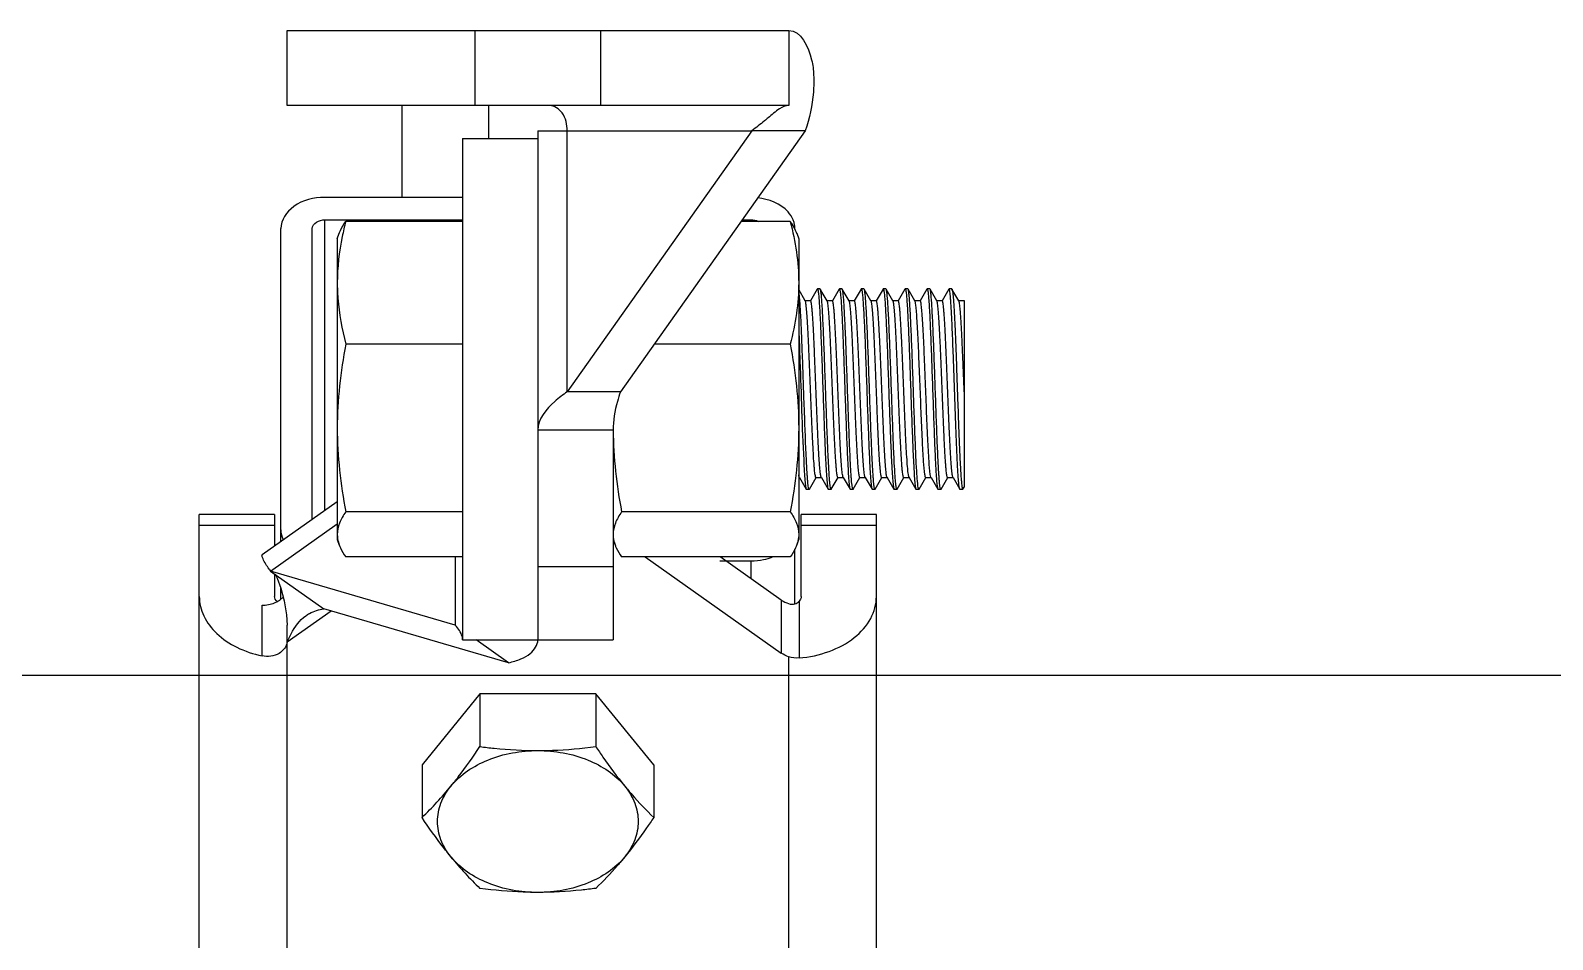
# Model space of a CAD drawing. Header units: inches. Extents: x -1293886 to -986005, y -15154 to 203628.
# Drawn here: x -1252076 to -1251488, y 87133 to 87484 of the extents above; entities that cross this region are included whole.
import ezdxf

# ---------------------------------------------------------------- set-up
doc = ezdxf.new("R2010")
doc.units = ezdxf.units.IN
doc.header["$LTSCALE"] = 100
doc.header["$MEASUREMENT"] = 0
doc.layers.add('W_DIM', color=4, linetype='Continuous')

# ---------------------------------------------------------------- blocks, each defined once
blk = doc.blocks.new('1111')
at = {"layer": 'W_DIM', "color": 7}
for p, q in [((-2291462.58, 1711955.56), (-2291462.58, 1711984.6)), ((-2291462.58, 1711984.6), (-2291268.94, 1711984.6)), ((-2291389.97, 1711955.56), (-2291389.97, 1711984.6)), ((-2291341.56, 1711984.6), (-2291341.56, 1711955.56)), ((-2291268.94, 1711984.6), (-2291268.94, 1711955.56)), ((-2291268.94, 1711955.56), (-2291462.58, 1711955.56)), ((-2291418.33, 1711955.56), (-2291418.33, 1711920.07)), ((-2291384.79, 1711955.56), (-2291384.79, 1711942.88)), ((-2291365.77, 1711945.88), (-2291365.77, 1711749.25)), ((-2291365.77, 1711945.88), (-2291283.12, 1711945.88)), ((-2291283.12, 1711945.88), (-2291354.43, 1711845.03)), ((-2291354.43, 1711845.03), (-2291354.43, 1711945.88)), ((-2291262.58, 1711945.88), (-2291333.89, 1711845.03)), ((-2291262.58, 1711945.88), (-2291283.12, 1711945.88)), ((-2291394.82, 1711942.88), (-2291394.82, 1711749.25)), ((-2291394.82, 1711942.88), (-2291365.77, 1711942.88)), ((-2291394.82, 1711920.07), (-2291448.07, 1711920.07)), ((-2291448.07, 1711799.27), (-2291448.07, 1711911.51)), ((-2291448.07, 1711911.51), (-2291394.82, 1711911.51)), ((-2291394.82, 1711910.86), (-2291439.95, 1711910.86)), ((-2291268.35, 1711910.86), (-2291287.34, 1711910.86)), ((-2291286.88, 1711911.51), (-2291283.48, 1711911.51)), ((-2291283.48, 1711910.86), (-2291283.48, 1711911.51)), ((-2291465.02, 1711787.29), (-2291465.02, 1711908.09)), ((-2291452.91, 1711795.85), (-2291452.91, 1711908.09)), ((-2291443.22, 1711904.16), (-2291442.45, 1711906.29)), ((-2291443.22, 1711904.16), (-2291443.22, 1711787.98)), ((-2291265.86, 1711906.29), (-2291265.08, 1711904.16)), ((-2291265.08, 1711904.16), (-2291265.08, 1711787.97)), ((-2291262.59, 1711880.19), (-2291265.08, 1711884.51)), ((-2291262.55, 1711880.11), (-2291262.59, 1711880.19)), ((-2291260.52, 1711880.19), (-2291262.59, 1711880.19)), ((-2291262.48, 1711879.96), (-2291262.55, 1711880.11)), ((-2291257.95, 1711884.72), (-2291260.55, 1711880.21)), ((-2291257.95, 1711884.72), (-2291257.87, 1711884.79)), ((-2291256.81, 1711884.79), (-2291257.87, 1711884.79)), ((-2291256.73, 1711884.72), (-2291256.81, 1711884.79)), ((-2291254.12, 1711880.19), (-2291256.73, 1711884.72)), ((-2291254.07, 1711880.11), (-2291254.12, 1711880.19)), ((-2291252.05, 1711880.19), (-2291254.12, 1711880.19)), ((-2291249.47, 1711884.72), (-2291252.08, 1711880.21)), ((-2291249.47, 1711884.72), (-2291249.39, 1711884.79)), ((-2291248.34, 1711884.79), (-2291249.39, 1711884.79)), ((-2291248.26, 1711884.72), (-2291248.34, 1711884.79)), ((-2291245.65, 1711880.19), (-2291248.26, 1711884.72)), ((-2291245.6, 1711880.11), (-2291245.65, 1711880.19)), ((-2291243.58, 1711880.19), (-2291245.65, 1711880.19)), ((-2291241, 1711884.72), (-2291243.61, 1711880.21)), ((-2291241, 1711884.72), (-2291240.92, 1711884.79)), ((-2291239.87, 1711884.79), (-2291240.92, 1711884.79)), ((-2291239.78, 1711884.72), (-2291239.87, 1711884.79)), ((-2291237.18, 1711880.19), (-2291239.78, 1711884.72)), ((-2291237.13, 1711880.11), (-2291237.18, 1711880.19)), ((-2291235.11, 1711880.19), (-2291237.18, 1711880.19)), ((-2291237.09, 1711880.04), (-2291237.13, 1711880.11)), ((-2291232.53, 1711884.72), (-2291235.14, 1711880.21)), ((-2291232.53, 1711884.72), (-2291232.45, 1711884.79)), ((-2291231.39, 1711884.79), (-2291232.45, 1711884.79)), ((-2291231.31, 1711884.72), (-2291231.39, 1711884.79)), ((-2291228.71, 1711880.19), (-2291231.31, 1711884.72)), ((-2291228.66, 1711880.11), (-2291228.71, 1711880.19)), ((-2291226.63, 1711880.19), (-2291228.71, 1711880.19)), ((-2291224.06, 1711884.72), (-2291226.67, 1711880.21)), ((-2291224.06, 1711884.72), (-2291223.98, 1711884.79)), ((-2291222.92, 1711884.79), (-2291223.98, 1711884.79)), ((-2291222.84, 1711884.72), (-2291222.92, 1711884.79)), ((-2291220.23, 1711880.19), (-2291222.84, 1711884.72)), ((-2291220.19, 1711880.11), (-2291220.23, 1711880.19)), ((-2291218.16, 1711880.19), (-2291220.23, 1711880.19)), ((-2291215.59, 1711884.72), (-2291218.2, 1711880.21)), ((-2291215.59, 1711884.72), (-2291215.51, 1711884.79)), ((-2291214.45, 1711884.79), (-2291215.51, 1711884.79)), ((-2291214.37, 1711884.72), (-2291214.45, 1711884.79)), ((-2291211.76, 1711880.19), (-2291214.37, 1711884.72)), ((-2291211.72, 1711880.11), (-2291211.76, 1711880.19)), ((-2291209.69, 1711880.19), (-2291211.76, 1711880.19)), ((-2291207.12, 1711884.72), (-2291209.73, 1711880.21)), ((-2291207.04, 1711884.79), (-2291207.12, 1711884.72)), ((-2291205.98, 1711884.79), (-2291207.04, 1711884.79)), ((-2291205.98, 1711884.79), (-2291205.9, 1711884.72)), ((-2291203.29, 1711880.19), (-2291205.9, 1711884.72)), ((-2291205.9, 1711884.72), (-2291205.87, 1711884.66)), ((-2291203.24, 1711880.11), (-2291203.29, 1711880.19)), ((-2291201.22, 1711880.19), (-2291203.29, 1711880.19)), ((-2291201.18, 1711880.34), (-2291201.25, 1711880.22)), ((-2291201.18, 1711880.18), (-2291201.22, 1711880.19)), ((-2291201.18, 1711880.34), (-2291201.18, 1711808.25)), ((-2291394.82, 1711863.43), (-2291439.95, 1711863.43)), ((-2291268.35, 1711863.43), (-2291320.88, 1711863.43)), ((-2291333.89, 1711845.03), (-2291354.43, 1711845.03)), ((-2291336.72, 1711830.17), (-2291365.77, 1711830.17)), ((-2291336.72, 1711830.17), (-2291336.72, 1711749.25)), ((-2291265.08, 1711811.94), (-2291264.8, 1711811.94)), ((-2291264.85, 1711812.02), (-2291264.8, 1711811.94)), ((-2291264.8, 1711811.94), (-2291262.18, 1711807.41)), ((-2291260.96, 1711807.41), (-2291258.37, 1711811.92)), ((-2291258.4, 1711811.94), (-2291256.33, 1711811.94)), ((-2291256.38, 1711812.02), (-2291256.42, 1711812.11)), ((-2291256.38, 1711812.02), (-2291256.33, 1711811.94)), ((-2291256.33, 1711811.94), (-2291253.71, 1711807.41)), ((-2291252.49, 1711807.41), (-2291249.9, 1711811.92)), ((-2291249.93, 1711811.94), (-2291247.86, 1711811.94)), ((-2291247.91, 1711812.02), (-2291247.86, 1711811.94)), ((-2291247.86, 1711811.94), (-2291245.24, 1711807.41)), ((-2291244.02, 1711807.41), (-2291241.42, 1711811.92)), ((-2291241.46, 1711811.94), (-2291239.39, 1711811.94)), ((-2291239.43, 1711812.02), (-2291239.39, 1711811.94)), ((-2291239.39, 1711811.94), (-2291236.77, 1711807.41)), ((-2291235.55, 1711807.41), (-2291232.95, 1711811.92)), ((-2291232.99, 1711811.94), (-2291230.92, 1711811.94)), ((-2291230.96, 1711812.02), (-2291230.92, 1711811.94)), ((-2291230.92, 1711811.94), (-2291228.3, 1711807.41)), ((-2291227.08, 1711807.41), (-2291224.48, 1711811.92)), ((-2291224.52, 1711811.94), (-2291222.44, 1711811.94)), ((-2291222.49, 1711812.02), (-2291222.44, 1711811.94)), ((-2291222.44, 1711811.94), (-2291219.82, 1711807.41)), ((-2291218.61, 1711807.41), (-2291216.01, 1711811.92)), ((-2291216.04, 1711811.94), (-2291213.97, 1711811.94)), ((-2291214.02, 1711812.02), (-2291214.27, 1711813.06)), ((-2291214.02, 1711812.02), (-2291213.97, 1711811.94)), ((-2291213.97, 1711811.94), (-2291211.35, 1711807.41)), ((-2291210.13, 1711807.41), (-2291207.54, 1711811.92)), ((-2291207.57, 1711811.94), (-2291205.5, 1711811.94)), ((-2291205.55, 1711812.02), (-2291205.5, 1711811.94)), ((-2291205.5, 1711811.94), (-2291202.88, 1711807.41)), ((-2291472.17, 1711782.24), (-2291443.22, 1711802.7)), ((-2291262.18, 1711807.41), (-2291262.1, 1711807.34)), ((-2291261.04, 1711807.34), (-2291262.1, 1711807.34)), ((-2291260.96, 1711807.41), (-2291261.04, 1711807.34)), ((-2291253.71, 1711807.41), (-2291253.63, 1711807.34)), ((-2291252.57, 1711807.34), (-2291253.63, 1711807.34)), ((-2291252.49, 1711807.41), (-2291252.57, 1711807.34)), ((-2291245.24, 1711807.41), (-2291245.16, 1711807.34)), ((-2291244.1, 1711807.34), (-2291245.16, 1711807.34)), ((-2291244.02, 1711807.41), (-2291244.1, 1711807.34)), ((-2291236.77, 1711807.41), (-2291236.69, 1711807.34)), ((-2291235.63, 1711807.34), (-2291236.69, 1711807.34)), ((-2291235.55, 1711807.41), (-2291235.63, 1711807.34)), ((-2291228.3, 1711807.41), (-2291228.21, 1711807.34)), ((-2291227.16, 1711807.34), (-2291228.21, 1711807.34)), ((-2291227.08, 1711807.41), (-2291227.16, 1711807.34)), ((-2291219.82, 1711807.41), (-2291219.74, 1711807.34)), ((-2291218.69, 1711807.34), (-2291219.74, 1711807.34)), ((-2291218.61, 1711807.41), (-2291218.69, 1711807.34)), ((-2291211.35, 1711807.41), (-2291211.27, 1711807.34)), ((-2291210.22, 1711807.34), (-2291211.27, 1711807.34)), ((-2291210.13, 1711807.41), (-2291210.22, 1711807.34)), ((-2291201.74, 1711807.34), (-2291202.8, 1711807.34)), ((-2291201.74, 1711807.34), (-2291201.66, 1711807.41)), ((-2291201.66, 1711807.41), (-2291201.18, 1711808.25)), ((-2291496.48, 1711560.65), (-2291496.48, 1711797.67)), ((-2291467.44, 1711797.67), (-2291496.48, 1711797.67)), ((-2291467.44, 1711797.67), (-2291467.44, 1711785.58)), ((-2291394.82, 1711798.63), (-2291439.95, 1711798.63)), ((-2291268.35, 1711798.63), (-2291333.45, 1711798.63)), ((-2291264.12, 1711766.03), (-2291264.12, 1711797.67)), ((-2291235.07, 1711797.67), (-2291264.12, 1711797.67)), ((-2291235.07, 1711560.65), (-2291235.07, 1711797.67)), ((-2291467.44, 1711793.42), (-2291496.48, 1711793.42)), ((-2291468.96, 1711775.8), (-2291443.22, 1711794)), ((-2291235.07, 1711793.42), (-2291264.12, 1711793.42)), ((-2291443.22, 1711787.97), (-2291442.45, 1711785.84)), ((-2291336.72, 1711787.97), (-2291335.95, 1711785.84)), ((-2291265.86, 1711785.84), (-2291265.08, 1711787.97)), ((-2291394.82, 1711781.27), (-2291439.95, 1711781.27)), ((-2291397.65, 1711781.27), (-2291397.65, 1711754.92)), ((-2291268.35, 1711781.27), (-2291333.45, 1711781.27)), ((-2291324.4, 1711781.27), (-2291271.8, 1711744.08)), ((-2291295.59, 1711779.73), (-2291283.48, 1711779.73)), ((-2291271.8, 1711764.62), (-2291295.35, 1711781.27)), ((-2291283.48, 1711772.88), (-2291283.48, 1711779.73)), ((-2291266.54, 1711763.23), (-2291266.54, 1711784.32)), ((-2291468.96, 1711775.8), (-2291448.42, 1711761.28)), ((-2291397.65, 1711754.92), (-2291468.96, 1711775.8)), ((-2291467.44, 1711774.73), (-2291467.44, 1711766.03)), ((-2291365.77, 1711777.61), (-2291336.72, 1711777.61)), ((-2291465.02, 1711764.97), (-2291465.02, 1711769.23)), ((-2291464.99, 1711769.17), (-2291463.67, 1711764.36)), ((-2291472.25, 1711743.07), (-2291472.25, 1711762.61)), ((-2291271.8, 1711764.62), (-2291271.8, 1711744.08)), ((-2291264.95, 1711764.12), (-2291264.95, 1711742.24)), ((-2291462.6, 1711748.42), (-2291445.58, 1711760.45)), ((-2291377.11, 1711740.4), (-2291448.42, 1711761.28)), ((-2291462.6, 1711536.69), (-2291462.6, 1711754.96)), ((-2291394.82, 1711749.25), (-2291336.72, 1711749.25)), ((-2291377.11, 1711740.4), (-2291389.63, 1711749.25)), ((-2291268.96, 1711742.69), (-2291268.96, 1711536.69)), ((-2292149.32, 1711735.61), (-2287396.4, 1711735.61)), ((-2291388.14, 1711728.38), (-2291410.5, 1711701)), ((-2291388.14, 1711728.38), (-2291388.14, 1711708.01)), ((-2291343.42, 1711728.38), (-2291388.14, 1711728.38)), ((-2291343.42, 1711728.38), (-2291343.42, 1711708.01)), ((-2291321.06, 1711701), (-2291343.42, 1711728.38)), ((-2291410.5, 1711701), (-2291410.5, 1711680.63)), ((-2291321.06, 1711701), (-2291321.06, 1711680.63))]:
    blk.add_line(p, q, dxfattribs=at)
for points in [[(-2291467.2, 1711774.56), (-2291466.46, 1711773.03), (-2291464.99, 1711769.17)], [(-2291463.67, 1711764.36), (-2291462.79, 1711758.91), (-2291462.6, 1711754.96)]]:
    blk.add_lwpolyline(points, dxfattribs=at)
for centre, radius, start, end in [((-2291275.77, 1711907.91), 9.25, 17.89465, 22.16911), ((-2291432.77, 1711802.84), 45.17, 215.5714, 216.76505), ((-2291471.43, 1711773.4), 10.66, 292.24401, 297.83291), ((-2291471.14, 1711772.83), 10.02, 297.87526, 299.77036), ((-2291507.43, 1711781.04), 139.57, 313.9914, 320.77347), ((-2291291.2, 1711753.66), 139.57, 219.22653, 226.0086)]:
    blk.add_arc(centre, radius, start, end, dxfattribs=at)
for points, knots in [([(-2291268.94, 1711984.6), (-2291264.15, 1711984.6), (-2291260.09, 1711975.71), (-2291259.18, 1711967.21), (-2291259.3, 1711957.81), (-2291260.93, 1711950.65), (-2291262.58, 1711945.88)], [0, 0, 0, 0, 0.34128, 0.481725, 0.640517, 1, 1, 1, 1]), ([(-2291354.43, 1711945.88), (-2291354.43, 1711948.25), (-2291355.33, 1711952.67), (-2291359.4, 1711955.56), (-2291361.27, 1711955.56)], [0, 0, 0, 0, 0.55976, 1, 1, 1, 1]), ([(-2291268.94, 1711955.56), (-2291270.2, 1711955.56), (-2291273.19, 1711954.1), (-2291275.47, 1711952.03), (-2291276.9, 1711950.83)], [0, 0, 0, 0, 0.400704, 1, 1, 1, 1]), ([(-2291276.9, 1711950.83), (-2291277.36, 1711950.44), (-2291279.39, 1711948.73), (-2291281.46, 1711947.08), (-2291283.12, 1711945.88)], [0, 0, 0, 0, 0.226541, 1, 1, 1, 1]), ([(-2291448.07, 1711920.07), (-2291452.24, 1711920.07), (-2291459.97, 1711918.49), (-2291465.02, 1711911.36), (-2291465.02, 1711908.09)], [0, 0, 0, 0, 0.559767, 1, 1, 1, 1]), ([(-2291267.2, 1711911.4), (-2291267.66, 1711912.54), (-2291270.78, 1711917.27), (-2291276.66, 1711919.48), (-2291280.96, 1711919.94)], [0, 0, 0, 0, 0.221061, 1, 1, 1, 1]), ([(-2291439.95, 1711910.86), (-2291440.46, 1711908.91), (-2291442.28, 1711901.13), (-2291443.22, 1711893.12), (-2291443.22, 1711887.14)], [0, 0, 0, 0, 0.252048, 1, 1, 1, 1]), ([(-2291442.48, 1711906.22), (-2291442.33, 1711906.61), (-2291441.65, 1711908.24), (-2291440.73, 1711909.76), (-2291439.95, 1711910.86)], [0, 0, 0, 0, 0.238306, 1, 1, 1, 1]), ([(-2291265.83, 1711906.22), (-2291265.97, 1711906.61), (-2291266.65, 1711908.24), (-2291267.58, 1711909.76), (-2291268.35, 1711910.86)], [0, 0, 0, 0, 0.238306, 1, 1, 1, 1]), ([(-2291268.35, 1711910.86), (-2291267.35, 1711906.97), (-2291265.7, 1711899.13), (-2291265.08, 1711891.12), (-2291265.08, 1711887.14)], [0, 0, 0, 0, 0.502209, 1, 1, 1, 1]), ([(-2291266.54, 1711908.09), (-2291266.54, 1711908.54), (-2291266.61, 1711909.44), (-2291266.83, 1711910.32), (-2291266.96, 1711910.76)], [0, 0, 0, 0, 0.496614, 1, 1, 1, 1]), ([(-2291443.22, 1711887.14), (-2291443.22, 1711885.15), (-2291442.93, 1711877.16), (-2291441.45, 1711869.24), (-2291439.95, 1711863.43)], [0, 0, 0, 0, 0.248826, 1, 1, 1, 1]), ([(-2291265.08, 1711887.14), (-2291265.08, 1711883.16), (-2291265.7, 1711875.16), (-2291267.35, 1711867.32), (-2291268.35, 1711863.43)], [0, 0, 0, 0, 0.497791, 1, 1, 1, 1]), ([(-2291262.1, 1711818.68), (-2291262.41, 1711824.82), (-2291262.76, 1711834.49), (-2291263.22, 1711847.66), (-2291263.58, 1711857.88), (-2291263.93, 1711867.2), (-2291264.28, 1711874.92), (-2291264.58, 1711880.08), (-2291264.86, 1711882.98), (-2291264.99, 1711883.98), (-2291265.08, 1711884.36)], [0, 0, 0, 0, 0.280313, 0.441626, 0.601058, 0.746568, 0.867171, 0.953784, 0.982215, 1, 1, 1, 1]), ([(-2291258.4, 1711811.94), (-2291258.47, 1711811.94), (-2291258.58, 1711812.21), (-2291258.68, 1711812.62), (-2291258.81, 1711813.4), (-2291258.93, 1711814.44), (-2291259.05, 1711815.77), (-2291259.23, 1711818.07), (-2291259.45, 1711821.54), (-2291259.69, 1711826.32), (-2291259.94, 1711831.82), (-2291260.19, 1711837.82), (-2291260.44, 1711844.11), (-2291260.69, 1711850.47), (-2291260.94, 1711856.68), (-2291261.19, 1711862.51), (-2291261.44, 1711867.75), (-2291261.69, 1711872.22), (-2291261.92, 1711875.76), (-2291262.18, 1711878.23), (-2291262.33, 1711879.53), (-2291262.48, 1711879.96)], [0, 0, 0, 0, 0.002911, 0.009851, 0.021077, 0.036552, 0.056152, 0.079719, 0.137881, 0.208992, 0.29053, 0.379595, 0.473019, 0.567477, 0.659607, 0.74613, 0.82397, 0.89036, 0.94295, 0.979899, 1, 1, 1, 1]), ([(-2291256.42, 1711812.11), (-2291256.58, 1711812.51), (-2291256.72, 1711813.76), (-2291256.99, 1711816.16), (-2291257.21, 1711819.65), (-2291257.47, 1711824.09), (-2291257.71, 1711829.31), (-2291257.97, 1711835.14), (-2291258.22, 1711841.37), (-2291258.47, 1711847.76), (-2291258.72, 1711854.09), (-2291258.97, 1711860.14), (-2291259.22, 1711865.67), (-2291259.47, 1711870.5), (-2291259.69, 1711874), (-2291259.87, 1711876.32), (-2291259.99, 1711877.67), (-2291260.11, 1711878.71), (-2291260.24, 1711879.5), (-2291260.34, 1711879.92), (-2291260.45, 1711880.19), (-2291260.52, 1711880.19)], [0, 0, 0, 0, 0.018814, 0.054691, 0.106467, 0.172314, 0.249877, 0.336373, 0.428694, 0.52352, 0.617441, 0.707082, 0.789219, 0.860904, 0.919566, 0.943342, 0.96312, 0.978736, 0.990065, 0.997067, 1, 1, 1, 1]), ([(-2291257.87, 1711884.79), (-2291257.82, 1711884.79), (-2291257.72, 1711884.61), (-2291257.65, 1711884.32), (-2291257.55, 1711883.78), (-2291257.41, 1711882.69), (-2291257.24, 1711880.82), (-2291257.05, 1711878.04), (-2291256.86, 1711874.55), (-2291256.66, 1711870.46), (-2291256.47, 1711865.83), (-2291256.2, 1711858.91), (-2291255.87, 1711849.75), (-2291255.49, 1711838.73), (-2291255.12, 1711828.33), (-2291254.84, 1711821.72), (-2291254.69, 1711818.68)], [0, 0, 0, 0, 0.00218, 0.007156, 0.015174, 0.026244, 0.057342, 0.099842, 0.152844, 0.215209, 0.285592, 0.362474, 0.528996, 0.700446, 0.862075, 1, 1, 1, 1]), ([(-2291253.63, 1711818.68), (-2291253.78, 1711821.64), (-2291254.05, 1711828.06), (-2291254.42, 1711838.16), (-2291254.79, 1711848.91), (-2291255.16, 1711859.42), (-2291255.48, 1711867.65), (-2291255.75, 1711873.47), (-2291255.93, 1711877.05), (-2291256.13, 1711879.98), (-2291256.29, 1711882.24), (-2291256.5, 1711883.72), (-2291256.6, 1711884.5), (-2291256.73, 1711884.72)], [0, 0, 0, 0, 0.134252, 0.291372, 0.458537, 0.622096, 0.768683, 0.831794, 0.886343, 0.931217, 0.965509, 0.98855, 1, 1, 1, 1]), ([(-2291249.93, 1711811.94), (-2291250, 1711811.94), (-2291250.11, 1711812.22), (-2291250.21, 1711812.64), (-2291250.34, 1711813.45), (-2291250.46, 1711814.52), (-2291250.59, 1711815.89), (-2291250.77, 1711818.25), (-2291250.99, 1711821.82), (-2291251.24, 1711826.74), (-2291251.5, 1711832.37), (-2291251.75, 1711838.5), (-2291252, 1711844.91), (-2291252.26, 1711851.36), (-2291252.51, 1711857.62), (-2291252.76, 1711863.45), (-2291253.02, 1711868.64), (-2291253.26, 1711873.01), (-2291253.51, 1711876.38), (-2291253.72, 1711878.52), (-2291253.92, 1711879.63), (-2291254.01, 1711880), (-2291254.07, 1711880.11)], [0, 0, 0, 0, 0.002979, 0.01011, 0.021658, 0.037569, 0.057721, 0.081935, 0.141647, 0.214533, 0.297928, 0.388772, 0.483731, 0.57932, 0.672029, 0.758454, 0.835426, 0.900125, 0.95019, 0.983823, 0.99411, 1, 1, 1, 1]), ([(-2291247.91, 1711812.02), (-2291247.97, 1711812.13), (-2291248.06, 1711812.5), (-2291248.26, 1711813.61), (-2291248.46, 1711815.75), (-2291248.72, 1711819.12), (-2291248.96, 1711823.48), (-2291249.21, 1711828.67), (-2291249.47, 1711834.51), (-2291249.72, 1711840.76), (-2291249.98, 1711847.22), (-2291250.23, 1711853.63), (-2291250.48, 1711859.76), (-2291250.74, 1711865.39), (-2291250.99, 1711870.31), (-2291251.21, 1711873.88), (-2291251.39, 1711876.24), (-2291251.52, 1711877.61), (-2291251.64, 1711878.68), (-2291251.77, 1711879.49), (-2291251.87, 1711879.92), (-2291251.98, 1711880.19), (-2291252.05, 1711880.19)], [0, 0, 0, 0, 0.005873, 0.016149, 0.049758, 0.099805, 0.164491, 0.241456, 0.327881, 0.420594, 0.516191, 0.611162, 0.702019, 0.785427, 0.858327, 0.918049, 0.942268, 0.962424, 0.978339, 0.989888, 0.997021, 1, 1, 1, 1]), ([(-2291249.39, 1711884.79), (-2291249.35, 1711884.79), (-2291249.25, 1711884.62), (-2291249.18, 1711884.32), (-2291249.08, 1711883.78), (-2291248.94, 1711882.69), (-2291248.77, 1711880.82), (-2291248.58, 1711878.04), (-2291248.39, 1711874.56), (-2291248.19, 1711870.46), (-2291248, 1711865.84), (-2291247.73, 1711858.91), (-2291247.4, 1711849.76), (-2291247.02, 1711838.73), (-2291246.64, 1711828.33), (-2291246.37, 1711821.72), (-2291246.22, 1711818.68)], [0, 0, 0, 0, 0.002174, 0.007143, 0.015154, 0.026218, 0.057307, 0.099799, 0.152794, 0.215155, 0.285537, 0.362422, 0.52895, 0.70041, 0.86206, 1, 1, 1, 1]), ([(-2291245.16, 1711818.68), (-2291245.31, 1711821.64), (-2291245.58, 1711828.06), (-2291245.95, 1711838.16), (-2291246.32, 1711848.91), (-2291246.69, 1711859.42), (-2291247.01, 1711867.65), (-2291247.28, 1711873.47), (-2291247.46, 1711877.05), (-2291247.66, 1711879.98), (-2291247.82, 1711882.24), (-2291248.03, 1711883.72), (-2291248.13, 1711884.5), (-2291248.26, 1711884.72)], [0, 0, 0, 0, 0.134248, 0.291362, 0.458527, 0.622086, 0.768676, 0.831791, 0.886342, 0.931217, 0.965509, 0.988549, 1, 1, 1, 1]), ([(-2291241.46, 1711811.94), (-2291241.53, 1711811.94), (-2291241.64, 1711812.22), (-2291241.74, 1711812.64), (-2291241.87, 1711813.45), (-2291241.99, 1711814.52), (-2291242.12, 1711815.89), (-2291242.3, 1711818.25), (-2291242.52, 1711821.82), (-2291242.77, 1711826.74), (-2291243.02, 1711832.37), (-2291243.28, 1711838.5), (-2291243.53, 1711844.91), (-2291243.79, 1711851.36), (-2291244.04, 1711857.62), (-2291244.29, 1711863.45), (-2291244.55, 1711868.64), (-2291244.79, 1711873.01), (-2291245.04, 1711876.38), (-2291245.25, 1711878.52), (-2291245.44, 1711879.63), (-2291245.54, 1711880), (-2291245.6, 1711880.11)], [0, 0, 0, 0, 0.002978, 0.01011, 0.021657, 0.037569, 0.057721, 0.081935, 0.141646, 0.214533, 0.297927, 0.388772, 0.483732, 0.579321, 0.67203, 0.758455, 0.835427, 0.900125, 0.95019, 0.983823, 0.994113, 1, 1, 1, 1]), ([(-2291239.43, 1711812.02), (-2291239.5, 1711812.13), (-2291239.59, 1711812.5), (-2291239.79, 1711813.61), (-2291239.99, 1711815.75), (-2291240.24, 1711819.12), (-2291240.49, 1711823.48), (-2291240.74, 1711828.67), (-2291241, 1711834.51), (-2291241.25, 1711840.76), (-2291241.5, 1711847.22), (-2291241.76, 1711853.63), (-2291242.01, 1711859.76), (-2291242.27, 1711865.39), (-2291242.52, 1711870.31), (-2291242.74, 1711873.88), (-2291242.92, 1711876.24), (-2291243.05, 1711877.61), (-2291243.17, 1711878.68), (-2291243.3, 1711879.49), (-2291243.39, 1711879.92), (-2291243.51, 1711880.19), (-2291243.58, 1711880.19)], [0, 0, 0, 0, 0.005876, 0.016149, 0.049759, 0.099805, 0.164492, 0.241457, 0.327882, 0.420595, 0.516191, 0.611162, 0.702019, 0.785427, 0.858326, 0.918049, 0.942268, 0.962424, 0.978338, 0.989888, 0.99702, 1, 1, 1, 1]), ([(-2291240.92, 1711884.79), (-2291240.87, 1711884.79), (-2291240.78, 1711884.62), (-2291240.71, 1711884.32), (-2291240.61, 1711883.78), (-2291240.47, 1711882.69), (-2291240.3, 1711880.82), (-2291240.11, 1711878.04), (-2291239.91, 1711874.56), (-2291239.72, 1711870.46), (-2291239.52, 1711865.83), (-2291239.26, 1711858.91), (-2291238.93, 1711849.75), (-2291238.55, 1711838.73), (-2291238.17, 1711828.33), (-2291237.89, 1711821.72), (-2291237.75, 1711818.68)], [0, 0, 0, 0, 0.002175, 0.007145, 0.015158, 0.026223, 0.057313, 0.099807, 0.152805, 0.215171, 0.285555, 0.36244, 0.528965, 0.700426, 0.862068, 1, 1, 1, 1]), ([(-2291236.69, 1711818.68), (-2291236.83, 1711821.64), (-2291237.1, 1711828.06), (-2291237.47, 1711838.16), (-2291237.85, 1711848.91), (-2291238.22, 1711859.42), (-2291238.54, 1711867.65), (-2291238.8, 1711873.47), (-2291238.99, 1711877.05), (-2291239.18, 1711879.98), (-2291239.35, 1711882.24), (-2291239.56, 1711883.72), (-2291239.66, 1711884.5), (-2291239.78, 1711884.72)], [0, 0, 0, 0, 0.134249, 0.291369, 0.458531, 0.622086, 0.768675, 0.831789, 0.886339, 0.931214, 0.965507, 0.988549, 1, 1, 1, 1]), ([(-2291232.99, 1711811.94), (-2291233.05, 1711811.94), (-2291233.17, 1711812.21), (-2291233.27, 1711812.63), (-2291233.39, 1711813.42), (-2291233.51, 1711814.47), (-2291233.64, 1711815.82), (-2291233.82, 1711818.15), (-2291234.04, 1711821.66), (-2291234.29, 1711826.5), (-2291234.54, 1711832.06), (-2291234.79, 1711838.11), (-2291235.04, 1711844.46), (-2291235.29, 1711850.86), (-2291235.55, 1711857.09), (-2291235.8, 1711862.92), (-2291236.05, 1711868.14), (-2291236.3, 1711872.56), (-2291236.53, 1711876.04), (-2291236.79, 1711878.41), (-2291236.93, 1711879.65), (-2291237.09, 1711880.04)], [0, 0, 0, 0, 0.00294, 0.009963, 0.021326, 0.036989, 0.056826, 0.080671, 0.139499, 0.211374, 0.29371, 0.383542, 0.477628, 0.572576, 0.664959, 0.751445, 0.828916, 0.894583, 0.946089, 0.981611, 1, 1, 1, 1]), ([(-2291231.03, 1711812.19), (-2291231.18, 1711812.63), (-2291231.34, 1711813.95), (-2291231.59, 1711816.44), (-2291231.82, 1711820), (-2291232.07, 1711824.48), (-2291232.32, 1711829.73), (-2291232.57, 1711835.56), (-2291232.82, 1711841.76), (-2291233.07, 1711848.11), (-2291233.32, 1711854.39), (-2291233.57, 1711860.37), (-2291233.82, 1711865.85), (-2291234.06, 1711870.63), (-2291234.28, 1711874.09), (-2291234.46, 1711876.37), (-2291234.58, 1711877.7), (-2291234.7, 1711878.73), (-2291234.83, 1711879.51), (-2291234.93, 1711879.93), (-2291235.04, 1711880.19), (-2291235.11, 1711880.19)], [0, 0, 0, 0, 0.020522, 0.05782, 0.110674, 0.177241, 0.25517, 0.341702, 0.433769, 0.528107, 0.621369, 0.710247, 0.791589, 0.862513, 0.920514, 0.944012, 0.963555, 0.978984, 0.990176, 0.997096, 1, 1, 1, 1]), ([(-2291232.45, 1711884.79), (-2291232.4, 1711884.79), (-2291232.31, 1711884.61), (-2291232.24, 1711884.32), (-2291232.14, 1711883.78), (-2291232, 1711882.69), (-2291231.83, 1711880.82), (-2291231.64, 1711878.04), (-2291231.44, 1711874.55), (-2291231.25, 1711870.46), (-2291231.05, 1711865.83), (-2291230.78, 1711858.91), (-2291230.46, 1711849.75), (-2291230.08, 1711838.73), (-2291229.7, 1711828.33), (-2291229.42, 1711821.72), (-2291229.27, 1711818.68)], [0, 0, 0, 0, 0.002179, 0.007154, 0.015171, 0.02624, 0.057337, 0.099835, 0.152836, 0.215199, 0.285581, 0.362463, 0.528986, 0.700438, 0.862072, 1, 1, 1, 1]), ([(-2291228.22, 1711818.68), (-2291228.36, 1711821.64), (-2291228.63, 1711828.06), (-2291229, 1711838.16), (-2291229.37, 1711848.91), (-2291229.75, 1711859.42), (-2291230.06, 1711867.65), (-2291230.33, 1711873.47), (-2291230.52, 1711877.05), (-2291230.71, 1711879.98), (-2291230.88, 1711882.24), (-2291231.09, 1711883.72), (-2291231.19, 1711884.5), (-2291231.31, 1711884.72)], [0, 0, 0, 0, 0.134251, 0.29137, 0.458536, 0.622096, 0.768683, 0.831794, 0.886344, 0.931218, 0.96551, 0.98855, 1, 1, 1, 1]), ([(-2291224.52, 1711811.94), (-2291224.58, 1711811.94), (-2291224.7, 1711812.22), (-2291224.8, 1711812.64), (-2291224.93, 1711813.45), (-2291225.05, 1711814.52), (-2291225.18, 1711815.89), (-2291225.36, 1711818.25), (-2291225.58, 1711821.82), (-2291225.83, 1711826.74), (-2291226.08, 1711832.37), (-2291226.33, 1711838.5), (-2291226.59, 1711844.91), (-2291226.84, 1711851.36), (-2291227.1, 1711857.62), (-2291227.35, 1711863.45), (-2291227.6, 1711868.64), (-2291227.85, 1711873.01), (-2291228.1, 1711876.38), (-2291228.3, 1711878.52), (-2291228.5, 1711879.63), (-2291228.59, 1711880), (-2291228.66, 1711880.11)], [0, 0, 0, 0, 0.002979, 0.01011, 0.021658, 0.037569, 0.057721, 0.081935, 0.141647, 0.214533, 0.297928, 0.388772, 0.483732, 0.57932, 0.672029, 0.758455, 0.835426, 0.900125, 0.95019, 0.983823, 0.994111, 1, 1, 1, 1]), ([(-2291222.49, 1711812.02), (-2291222.56, 1711812.13), (-2291222.65, 1711812.5), (-2291222.85, 1711813.61), (-2291223.05, 1711815.75), (-2291223.3, 1711819.12), (-2291223.55, 1711823.48), (-2291223.8, 1711828.67), (-2291224.05, 1711834.51), (-2291224.31, 1711840.76), (-2291224.56, 1711847.22), (-2291224.82, 1711853.63), (-2291225.07, 1711859.76), (-2291225.32, 1711865.39), (-2291225.57, 1711870.31), (-2291225.79, 1711873.88), (-2291225.97, 1711876.24), (-2291226.1, 1711877.61), (-2291226.22, 1711878.68), (-2291226.35, 1711879.49), (-2291226.45, 1711879.92), (-2291226.57, 1711880.19), (-2291226.63, 1711880.19)], [0, 0, 0, 0, 0.005874, 0.016149, 0.049759, 0.099805, 0.164491, 0.241457, 0.327881, 0.420594, 0.516191, 0.611162, 0.702019, 0.785427, 0.858327, 0.918049, 0.942268, 0.962424, 0.978338, 0.989888, 0.997021, 1, 1, 1, 1]), ([(-2291223.98, 1711884.79), (-2291223.93, 1711884.79), (-2291223.84, 1711884.62), (-2291223.76, 1711884.32), (-2291223.66, 1711883.78), (-2291223.52, 1711882.69), (-2291223.35, 1711880.83), (-2291223.16, 1711878.04), (-2291222.97, 1711874.56), (-2291222.78, 1711870.46), (-2291222.58, 1711865.84), (-2291222.31, 1711858.91), (-2291221.99, 1711849.76), (-2291221.61, 1711838.73), (-2291221.23, 1711828.33), (-2291220.95, 1711821.72), (-2291220.8, 1711818.68)], [0, 0, 0, 0, 0.002173, 0.00714, 0.01515, 0.026213, 0.0573, 0.09979, 0.152784, 0.215145, 0.285528, 0.362414, 0.528942, 0.700406, 0.862059, 1, 1, 1, 1]), ([(-2291219.75, 1711818.68), (-2291219.89, 1711821.64), (-2291220.16, 1711828.06), (-2291220.53, 1711838.16), (-2291220.9, 1711848.91), (-2291221.27, 1711859.42), (-2291221.59, 1711867.65), (-2291221.86, 1711873.47), (-2291222.05, 1711877.05), (-2291222.24, 1711879.98), (-2291222.41, 1711882.24), (-2291222.61, 1711883.72), (-2291222.71, 1711884.5), (-2291222.84, 1711884.72)], [0, 0, 0, 0, 0.134247, 0.291362, 0.458526, 0.622082, 0.768672, 0.831787, 0.88634, 0.931215, 0.965508, 0.988549, 1, 1, 1, 1]), ([(-2291216.39, 1711813.06), (-2291216.65, 1711814.72), (-2291216.95, 1711819.21), (-2291217.4, 1711827.31), (-2291217.83, 1711837.72), (-2291218.28, 1711849.14), (-2291218.66, 1711858.67), (-2291218.99, 1711865.75), (-2291219.22, 1711870.25), (-2291219.44, 1711874.01), (-2291219.67, 1711876.9), (-2291219.86, 1711878.73), (-2291220.04, 1711879.69), (-2291220.13, 1711880.01), (-2291220.19, 1711880.11)], [0, 0, 0, 0, 0.074943, 0.200842, 0.362373, 0.539776, 0.711331, 0.788253, 0.85604, 0.912609, 0.95623, 0.985597, 0.994677, 1, 1, 1, 1]), ([(-2291214.27, 1711813.06), (-2291214.54, 1711814.77), (-2291214.84, 1711819.43), (-2291215.31, 1711827.81), (-2291215.75, 1711838.55), (-2291216.13, 1711848.36), (-2291216.45, 1711856.32), (-2291216.69, 1711861.93), (-2291216.93, 1711867.01), (-2291217.17, 1711871.42), (-2291217.4, 1711875.01), (-2291217.61, 1711877.44), (-2291217.78, 1711878.86), (-2291217.9, 1711879.57), (-2291217.99, 1711879.95), (-2291218.1, 1711880.19), (-2291218.16, 1711880.19)], [0, 0, 0, 0, 0.077318, 0.207666, 0.3744, 0.556123, 0.645307, 0.729501, 0.805982, 0.872279, 0.926255, 0.966184, 0.980475, 0.990844, 0.997262, 1, 1, 1, 1]), ([(-2291215.51, 1711884.79), (-2291215.46, 1711884.79), (-2291215.37, 1711884.62), (-2291215.29, 1711884.32), (-2291215.19, 1711883.78), (-2291215.05, 1711882.69), (-2291214.88, 1711880.82), (-2291214.69, 1711878.04), (-2291214.5, 1711874.56), (-2291214.3, 1711870.46), (-2291214.11, 1711865.83), (-2291213.84, 1711858.91), (-2291213.52, 1711849.75), (-2291213.14, 1711838.73), (-2291212.76, 1711828.33), (-2291212.48, 1711821.72), (-2291212.33, 1711818.68)], [0, 0, 0, 0, 0.002177, 0.007149, 0.015163, 0.02623, 0.057323, 0.099818, 0.152818, 0.215183, 0.285568, 0.362452, 0.528976, 0.700434, 0.862071, 1, 1, 1, 1]), ([(-2291211.27, 1711818.68), (-2291211.42, 1711821.64), (-2291211.69, 1711828.06), (-2291212.06, 1711838.16), (-2291212.43, 1711848.91), (-2291212.8, 1711859.42), (-2291213.12, 1711867.65), (-2291213.39, 1711873.47), (-2291213.58, 1711877.05), (-2291213.77, 1711879.98), (-2291213.94, 1711882.24), (-2291214.14, 1711883.72), (-2291214.24, 1711884.5), (-2291214.37, 1711884.72)], [0, 0, 0, 0, 0.134252, 0.291372, 0.458534, 0.62209, 0.768678, 0.831791, 0.88634, 0.931215, 0.965508, 0.988549, 1, 1, 1, 1]), ([(-2291207.57, 1711811.94), (-2291207.64, 1711811.94), (-2291207.76, 1711812.22), (-2291207.85, 1711812.64), (-2291207.98, 1711813.45), (-2291208.1, 1711814.52), (-2291208.23, 1711815.89), (-2291208.41, 1711818.25), (-2291208.63, 1711821.82), (-2291208.88, 1711826.74), (-2291209.14, 1711832.37), (-2291209.39, 1711838.5), (-2291209.65, 1711844.91), (-2291209.9, 1711851.36), (-2291210.15, 1711857.62), (-2291210.41, 1711863.45), (-2291210.66, 1711868.64), (-2291210.91, 1711873.01), (-2291211.16, 1711876.38), (-2291211.36, 1711878.52), (-2291211.56, 1711879.63), (-2291211.65, 1711880), (-2291211.72, 1711880.11)], [0, 0, 0, 0, 0.002979, 0.01011, 0.021658, 0.037569, 0.057721, 0.081935, 0.141647, 0.214533, 0.297928, 0.388772, 0.483731, 0.57932, 0.672029, 0.758454, 0.835426, 0.900125, 0.95019, 0.983823, 0.99411, 1, 1, 1, 1]), ([(-2291205.55, 1711812.02), (-2291205.61, 1711812.13), (-2291205.7, 1711812.5), (-2291205.9, 1711813.61), (-2291206.11, 1711815.75), (-2291206.36, 1711819.12), (-2291206.6, 1711823.48), (-2291206.86, 1711828.67), (-2291207.11, 1711834.51), (-2291207.36, 1711840.76), (-2291207.62, 1711847.22), (-2291207.87, 1711853.63), (-2291208.13, 1711859.76), (-2291208.38, 1711865.39), (-2291208.63, 1711870.31), (-2291208.85, 1711873.88), (-2291209.03, 1711876.24), (-2291209.16, 1711877.61), (-2291209.28, 1711878.68), (-2291209.41, 1711879.49), (-2291209.51, 1711879.92), (-2291209.62, 1711880.19), (-2291209.69, 1711880.19)], [0, 0, 0, 0, 0.005876, 0.016149, 0.049759, 0.099805, 0.164492, 0.241457, 0.327882, 0.420595, 0.516192, 0.611162, 0.702019, 0.785427, 0.858326, 0.918049, 0.942268, 0.962424, 0.978338, 0.989888, 0.99702, 1, 1, 1, 1]), ([(-2291202.88, 1711807.41), (-2291202.95, 1711807.53), (-2291203.04, 1711807.93), (-2291203.17, 1711808.68), (-2291203.29, 1711809.79), (-2291203.47, 1711811.91), (-2291203.69, 1711815.34), (-2291203.94, 1711820.27), (-2291204.19, 1711826.15), (-2291204.45, 1711832.77), (-2291204.7, 1711839.88), (-2291204.96, 1711847.22), (-2291205.21, 1711854.51), (-2291205.47, 1711861.5), (-2291205.72, 1711867.91), (-2291205.97, 1711873.52), (-2291206.19, 1711877.59), (-2291206.37, 1711880.28), (-2291206.5, 1711881.85), (-2291206.63, 1711883.06), (-2291206.75, 1711883.99), (-2291206.86, 1711884.46), (-2291206.96, 1711884.79), (-2291207.04, 1711884.79)], [0, 0, 0, 0, 0.005461, 0.015369, 0.029712, 0.048378, 0.097984, 0.162392, 0.239234, 0.32568, 0.418537, 0.514379, 0.609666, 0.700878, 0.784648, 0.857887, 0.917894, 0.942228, 0.962473, 0.978452, 0.990029, 0.997146, 1, 1, 1, 1]), ([(-2291205.87, 1711884.66), (-2291205.8, 1711884.5), (-2291205.71, 1711884.06), (-2291205.51, 1711882.73), (-2291205.31, 1711880.25), (-2291205.06, 1711876.36), (-2291204.82, 1711871.37), (-2291204.56, 1711865.46), (-2291204.31, 1711858.84), (-2291204.06, 1711851.76), (-2291203.81, 1711844.47), (-2291203.55, 1711837.23), (-2291203.3, 1711830.32), (-2291203.05, 1711823.99), (-2291202.8, 1711818.45), (-2291202.58, 1711814.44), (-2291202.4, 1711811.78), (-2291202.27, 1711810.24), (-2291202.15, 1711809.04), (-2291202.03, 1711808.13), (-2291201.92, 1711807.66), (-2291201.82, 1711807.34), (-2291201.74, 1711807.34)], [0, 0, 0, 0, 0.006475, 0.017345, 0.052019, 0.102898, 0.168161, 0.245445, 0.331943, 0.424513, 0.519786, 0.6143, 0.704615, 0.787448, 0.85979, 0.919015, 0.943021, 0.962988, 0.978745, 0.990161, 0.99718, 1, 1, 1, 1]), ([(-2291201.18, 1711845.06), (-2291201.35, 1711849.33), (-2291201.59, 1711855.56), (-2291201.94, 1711863.54), (-2291202.19, 1711868.71), (-2291202.44, 1711873.05), (-2291202.69, 1711876.4), (-2291202.89, 1711878.53), (-2291203.09, 1711879.64), (-2291203.18, 1711880), (-2291203.24, 1711880.11)], [0, 0, 0, 0, 0.365048, 0.532447, 0.681469, 0.806694, 0.90358, 0.968671, 0.988591, 1, 1, 1, 1]), ([(-2291265.08, 1711869.13), (-2291264.9, 1711865.04), (-2291264.26, 1711848.22), (-2291263.79, 1711831.4), (-2291263.16, 1711818.68)], [0, 0, 0, 0, 0.243471, 1, 1, 1, 1]), ([(-2291354.43, 1711845.03), (-2291356.1, 1711843.88), (-2291361.05, 1711840.2), (-2291365.77, 1711834.47), (-2291365.77, 1711830.17)], [0, 0, 0, 0, 0.32007, 1, 1, 1, 1]), ([(-2291333.89, 1711845.03), (-2291334.33, 1711843.81), (-2291335.91, 1711839), (-2291336.72, 1711833.92), (-2291336.72, 1711830.17)], [0, 0, 0, 0, 0.257441, 1, 1, 1, 1]), ([(-2291263.16, 1711818.68), (-2291263.09, 1711817.18), (-2291262.95, 1711814.54), (-2291262.74, 1711811.46), (-2291262.56, 1711809.55), (-2291262.45, 1711808.56), (-2291262.33, 1711807.88), (-2291262.25, 1711807.52), (-2291262.18, 1711807.41)], [0, 0, 0, 0, 0.396699, 0.701381, 0.816026, 0.904317, 0.965635, 1, 1, 1, 1]), ([(-2291261.04, 1711807.34), (-2291261.12, 1711807.34), (-2291261.23, 1711807.68), (-2291261.34, 1711808.17), (-2291261.46, 1711809.14), (-2291261.59, 1711810.4), (-2291261.72, 1711812.02), (-2291261.9, 1711814.82), (-2291262.02, 1711817.08), (-2291262.1, 1711818.68)], [0, 0, 0, 0, 0.020032, 0.070193, 0.151802, 0.264388, 0.406949, 0.578205, 1, 1, 1, 1]), ([(-2291254.69, 1711818.68), (-2291254.61, 1711817.18), (-2291254.47, 1711814.54), (-2291254.27, 1711811.46), (-2291254.09, 1711809.55), (-2291253.98, 1711808.56), (-2291253.86, 1711807.88), (-2291253.78, 1711807.52), (-2291253.71, 1711807.41)], [0, 0, 0, 0, 0.396703, 0.701378, 0.816024, 0.904313, 0.965634, 1, 1, 1, 1]), ([(-2291252.57, 1711807.34), (-2291252.65, 1711807.34), (-2291252.76, 1711807.68), (-2291252.86, 1711808.17), (-2291252.99, 1711809.14), (-2291253.12, 1711810.39), (-2291253.25, 1711812.02), (-2291253.43, 1711814.82), (-2291253.55, 1711817.08), (-2291253.63, 1711818.68)], [0, 0, 0, 0, 0.019992, 0.070121, 0.15171, 0.264292, 0.406859, 0.578131, 1, 1, 1, 1]), ([(-2291246.22, 1711818.68), (-2291246.14, 1711817.18), (-2291246, 1711814.54), (-2291245.8, 1711811.46), (-2291245.62, 1711809.55), (-2291245.51, 1711808.56), (-2291245.39, 1711807.88), (-2291245.3, 1711807.52), (-2291245.24, 1711807.41)], [0, 0, 0, 0, 0.396697, 0.701376, 0.816023, 0.904315, 0.965634, 1, 1, 1, 1]), ([(-2291244.1, 1711807.34), (-2291244.18, 1711807.34), (-2291244.28, 1711807.68), (-2291244.39, 1711808.17), (-2291244.52, 1711809.14), (-2291244.65, 1711810.4), (-2291244.78, 1711812.02), (-2291244.96, 1711814.82), (-2291245.08, 1711817.08), (-2291245.16, 1711818.68)], [0, 0, 0, 0, 0.020046, 0.070224, 0.151839, 0.264427, 0.406984, 0.57823, 1, 1, 1, 1]), ([(-2291237.75, 1711818.68), (-2291237.67, 1711817.18), (-2291237.53, 1711814.54), (-2291237.33, 1711811.46), (-2291237.15, 1711809.55), (-2291237.03, 1711808.56), (-2291236.92, 1711807.88), (-2291236.83, 1711807.52), (-2291236.77, 1711807.41)], [0, 0, 0, 0, 0.3967, 0.70138, 0.816026, 0.904316, 0.965635, 1, 1, 1, 1]), ([(-2291235.63, 1711807.34), (-2291235.71, 1711807.34), (-2291235.81, 1711807.68), (-2291235.92, 1711808.17), (-2291236.05, 1711809.14), (-2291236.17, 1711810.4), (-2291236.3, 1711812.02), (-2291236.49, 1711814.82), (-2291236.61, 1711817.08), (-2291236.69, 1711818.68)], [0, 0, 0, 0, 0.020019, 0.070169, 0.151771, 0.264355, 0.406918, 0.57818, 1, 1, 1, 1]), ([(-2291229.27, 1711818.68), (-2291229.2, 1711817.18), (-2291229.06, 1711814.54), (-2291228.85, 1711811.46), (-2291228.68, 1711809.55), (-2291228.56, 1711808.56), (-2291228.44, 1711807.88), (-2291228.36, 1711807.52), (-2291228.3, 1711807.41)], [0, 0, 0, 0, 0.396702, 0.701375, 0.816022, 0.904313, 0.965635, 1, 1, 1, 1]), ([(-2291227.16, 1711807.34), (-2291227.23, 1711807.34), (-2291227.34, 1711807.68), (-2291227.45, 1711808.17), (-2291227.58, 1711809.14), (-2291227.7, 1711810.4), (-2291227.83, 1711812.02), (-2291228.02, 1711814.82), (-2291228.14, 1711817.08), (-2291228.22, 1711818.68)], [0, 0, 0, 0, 0.020003, 0.070142, 0.151736, 0.26432, 0.406884, 0.578149, 1, 1, 1, 1]), ([(-2291220.8, 1711818.68), (-2291220.73, 1711817.18), (-2291220.59, 1711814.54), (-2291220.38, 1711811.46), (-2291220.21, 1711809.55), (-2291220.09, 1711808.56), (-2291219.97, 1711807.88), (-2291219.89, 1711807.52), (-2291219.82, 1711807.41)], [0, 0, 0, 0, 0.396699, 0.701381, 0.816026, 0.904317, 0.965635, 1, 1, 1, 1]), ([(-2291219.03, 1711808.61), (-2291219.21, 1711809.89), (-2291219.45, 1711813.25), (-2291219.64, 1711816.61), (-2291219.75, 1711818.68)], [0, 0, 0, 0, 0.384851, 1, 1, 1, 1]), ([(-2291212.33, 1711818.68), (-2291212.23, 1711816.61), (-2291212.04, 1711813.25), (-2291211.79, 1711809.89), (-2291211.62, 1711808.61)], [0, 0, 0, 0, 0.615149, 1, 1, 1, 1]), ([(-2291210.22, 1711807.34), (-2291210.29, 1711807.34), (-2291210.4, 1711807.68), (-2291210.51, 1711808.17), (-2291210.63, 1711809.14), (-2291210.76, 1711810.4), (-2291210.89, 1711812.02), (-2291211.08, 1711814.82), (-2291211.19, 1711817.08), (-2291211.27, 1711818.68)], [0, 0, 0, 0, 0.020006, 0.070146, 0.151741, 0.264322, 0.406888, 0.578156, 1, 1, 1, 1]), ([(-2291264.85, 1711812.02), (-2291264.87, 1711812.06), (-2291264.99, 1711812.35), (-2291265.04, 1711812.65), (-2291265.08, 1711812.91)], [0, 0, 0, 0, 0.15445, 1, 1, 1, 1]), ([(-2291218.69, 1711807.34), (-2291218.73, 1711807.34), (-2291218.81, 1711807.47), (-2291218.92, 1711807.87), (-2291218.99, 1711808.29), (-2291219.03, 1711808.61)], [0, 0, 0, 0, 0.088107, 0.278317, 1, 1, 1, 1]), ([(-2291216.04, 1711811.94), (-2291216.15, 1711811.94), (-2291216.27, 1711812.48), (-2291216.35, 1711812.78), (-2291216.39, 1711813.06)], [0, 0, 0, 0, 0.278506, 1, 1, 1, 1]), ([(-2291211.62, 1711808.61), (-2291211.58, 1711808.35), (-2291211.51, 1711807.95), (-2291211.43, 1711807.53), (-2291211.35, 1711807.41)], [0, 0, 0, 0, 0.645687, 1, 1, 1, 1]), ([(-2291202.8, 1711807.34), (-2291202.81, 1711807.34), (-2291202.85, 1711807.36), (-2291202.87, 1711807.39), (-2291202.88, 1711807.41)], [0, 0, 0, 0, 0.399347, 1, 1, 1, 1]), ([(-2291439.95, 1711798.63), (-2291440.9, 1711797.29), (-2291442.52, 1711794.58), (-2291443.22, 1711791.44), (-2291443.22, 1711789.95)], [0, 0, 0, 0, 0.526507, 1, 1, 1, 1]), ([(-2291333.45, 1711798.63), (-2291334.4, 1711797.29), (-2291336.02, 1711794.58), (-2291336.72, 1711791.44), (-2291336.72, 1711789.95)], [0, 0, 0, 0, 0.526507, 1, 1, 1, 1]), ([(-2291268.35, 1711798.63), (-2291267.4, 1711797.29), (-2291265.78, 1711794.58), (-2291265.08, 1711791.44), (-2291265.08, 1711789.95)], [0, 0, 0, 0, 0.526507, 1, 1, 1, 1]), ([(-2291443.22, 1711789.95), (-2291443.22, 1711788.93), (-2291443.02, 1711787.55), (-2291442.6, 1711786.25), (-2291442.48, 1711785.91)], [0, 0, 0, 0, 0.743021, 1, 1, 1, 1]), ([(-2291442.48, 1711785.91), (-2291442.33, 1711785.52), (-2291441.65, 1711783.89), (-2291440.73, 1711782.37), (-2291439.95, 1711781.27)], [0, 0, 0, 0, 0.238306, 1, 1, 1, 1]), ([(-2291336.72, 1711789.95), (-2291336.72, 1711789.62), (-2291336.66, 1711788.24), (-2291336.33, 1711786.89), (-2291335.97, 1711785.91)], [0, 0, 0, 0, 0.24568, 1, 1, 1, 1]), ([(-2291335.97, 1711785.91), (-2291335.83, 1711785.52), (-2291335.15, 1711783.89), (-2291334.23, 1711782.37), (-2291333.45, 1711781.27)], [0, 0, 0, 0, 0.238306, 1, 1, 1, 1]), ([(-2291265.83, 1711785.91), (-2291265.97, 1711785.52), (-2291266.65, 1711783.89), (-2291267.58, 1711782.37), (-2291268.35, 1711781.27)], [0, 0, 0, 0, 0.238306, 1, 1, 1, 1]), ([(-2291265.08, 1711789.95), (-2291265.08, 1711789.62), (-2291265.14, 1711788.24), (-2291265.47, 1711786.89), (-2291265.83, 1711785.91)], [0, 0, 0, 0, 0.24568, 1, 1, 1, 1]), ([(-2291469.51, 1711776.56), (-2291470.41, 1711777.81), (-2291471.5, 1711779.54), (-2291472.28, 1711781.38), (-2291472.33, 1711782.13), (-2291472.17, 1711782.24)], [0, 0, 0, 0, 0.718432, 0.910505, 1, 1, 1, 1]), ([(-2291496.48, 1711766.03), (-2291496.48, 1711763.45), (-2291495.18, 1711758.01), (-2291489.84, 1711751.11), (-2291481.92, 1711745.86), (-2291475.61, 1711743.77), (-2291472.25, 1711743.07)], [0, 0, 0, 0, 0.215862, 0.450689, 0.713102, 1, 1, 1, 1]), ([(-2291264.95, 1711742.24), (-2291260.98, 1711742.58), (-2291253.38, 1711744.18), (-2291243.6, 1711749.37), (-2291236.8, 1711756.85), (-2291235.07, 1711763.1), (-2291235.07, 1711766.03)], [0, 0, 0, 0, 0.28821, 0.553531, 0.788229, 1, 1, 1, 1]), ([(-2291462.6, 1711748.42), (-2291462.1, 1711749.5), (-2291460.32, 1711753.23), (-2291457.82, 1711756.81), (-2291455.4, 1711758.52)], [0, 0, 0, 0, 0.286839, 1, 1, 1, 1]), ([(-2291455.4, 1711758.52), (-2291454.92, 1711758.86), (-2291452.77, 1711760.18), (-2291450.3, 1711760.91), (-2291448.42, 1711761.28)], [0, 0, 0, 0, 0.236507, 1, 1, 1, 1]), ([(-2291394.82, 1711749.25), (-2291394.82, 1711749.68), (-2291395.16, 1711751.83), (-2291396.58, 1711753.59), (-2291397.65, 1711754.92)], [0, 0, 0, 0, 0.20333, 1, 1, 1, 1]), ([(-2291462.6, 1711748.42), (-2291462.78, 1711746.62), (-2291465.69, 1711742.92), (-2291470.1, 1711742.61), (-2291472.25, 1711743.07)], [0, 0, 0, 0, 0.450677, 1, 1, 1, 1]), ([(-2291377.11, 1711740.4), (-2291375.47, 1711740.75), (-2291372.5, 1711741.67), (-2291368.07, 1711744.04), (-2291365.77, 1711747.25), (-2291365.77, 1711749.25)], [0, 0, 0, 0, 0.332264, 0.60543, 1, 1, 1, 1]), ([(-2291399.32, 1711692.78), (-2291398.36, 1711693.95), (-2291394.45, 1711698.89), (-2291390.82, 1711704.04), (-2291388.14, 1711708.01)], [0, 0, 0, 0, 0.239452, 1, 1, 1, 1]), ([(-2291399.32, 1711692.78), (-2291395.66, 1711697.26), (-2291384.81, 1711704.33), (-2291372.35, 1711706.47), (-2291365.78, 1711706.47)], [0, 0, 0, 0, 0.468341, 1, 1, 1, 1]), ([(-2291388.14, 1711708.01), (-2291386.29, 1711707.78), (-2291378.87, 1711706.91), (-2291371.39, 1711706.47), (-2291365.78, 1711706.47)], [0, 0, 0, 0, 0.249182, 1, 1, 1, 1]), ([(-2291365.78, 1711706.47), (-2291363.9, 1711706.47), (-2291356.43, 1711706.61), (-2291348.97, 1711707.3), (-2291343.42, 1711708.01)], [0, 0, 0, 0, 0.250767, 1, 1, 1, 1]), ([(-2291365.78, 1711706.47), (-2291359.21, 1711706.47), (-2291346.75, 1711704.33), (-2291335.9, 1711697.26), (-2291332.24, 1711692.78)], [0, 0, 0, 0, 0.531659, 1, 1, 1, 1]), ([(-2291343.42, 1711708.01), (-2291342.51, 1711706.66), (-2291338.94, 1711701.46), (-2291335.19, 1711696.39), (-2291332.24, 1711692.78)], [0, 0, 0, 0, 0.259411, 1, 1, 1, 1]), ([(-2291399.32, 1711665.4), (-2291400.93, 1711667.37), (-2291403.55, 1711671.7), (-2291404.97, 1711679.09), (-2291403.55, 1711686.48), (-2291400.93, 1711690.8), (-2291399.32, 1711692.78)], [0, 0, 0, 0, 0.257487, 0.5, 0.742513, 1, 1, 1, 1]), ([(-2291332.24, 1711692.78), (-2291331.32, 1711691.65), (-2291327.78, 1711687.44), (-2291323.97, 1711683.45), (-2291321.06, 1711680.63)], [0, 0, 0, 0, 0.264209, 1, 1, 1, 1]), ([(-2291332.24, 1711692.78), (-2291330.63, 1711690.8), (-2291328.01, 1711686.48), (-2291326.59, 1711679.09), (-2291328.01, 1711671.7), (-2291330.63, 1711667.37), (-2291332.24, 1711665.4)], [0, 0, 0, 0, 0.257487, 0.5, 0.742513, 1, 1, 1, 1]), ([(-2291399.32, 1711665.4), (-2291400.27, 1711666.56), (-2291404.18, 1711671.51), (-2291407.82, 1711676.66), (-2291410.5, 1711680.63)], [0, 0, 0, 0, 0.239452, 1, 1, 1, 1]), ([(-2291321.06, 1711680.63), (-2291321.97, 1711679.28), (-2291325.54, 1711674.08), (-2291329.29, 1711669.01), (-2291332.24, 1711665.4)], [0, 0, 0, 0, 0.259411, 1, 1, 1, 1]), ([(-2291365.78, 1711651.7), (-2291372.35, 1711651.7), (-2291384.81, 1711653.84), (-2291395.66, 1711660.91), (-2291399.32, 1711665.4)], [0, 0, 0, 0, 0.531659, 1, 1, 1, 1]), ([(-2291332.24, 1711665.4), (-2291335.9, 1711660.91), (-2291346.75, 1711653.84), (-2291359.21, 1711651.7), (-2291365.78, 1711651.7)], [0, 0, 0, 0, 0.468341, 1, 1, 1, 1]), ([(-2291332.24, 1711665.4), (-2291333.16, 1711664.27), (-2291336.7, 1711660.06), (-2291340.51, 1711656.06), (-2291343.42, 1711653.25)], [0, 0, 0, 0, 0.264209, 1, 1, 1, 1]), ([(-2291365.78, 1711651.7), (-2291367.65, 1711651.7), (-2291375.13, 1711651.84), (-2291382.58, 1711652.53), (-2291388.14, 1711653.25)], [0, 0, 0, 0, 0.250767, 1, 1, 1, 1]), ([(-2291343.42, 1711653.25), (-2291345.27, 1711653.01), (-2291352.69, 1711652.14), (-2291360.17, 1711651.7), (-2291365.78, 1711651.7)], [0, 0, 0, 0, 0.249182, 1, 1, 1, 1])]:
    blk.add_open_spline(points, degree=3, knots=knots, dxfattribs=at)
for points in [[(-2291452.91, 1711908.09), (-2291452.91, 1711910.07), (-2291450.05, 1711911.51), (-2291448.07, 1711911.51)], [(-2291283.48, 1711911.51), (-2291282.51, 1711911.51), (-2291281.5, 1711911.31), (-2291280.64, 1711910.86)], [(-2291439.95, 1711863.43), (-2291441.96, 1711852.76), (-2291443.22, 1711841.88), (-2291443.22, 1711831.03)], [(-2291268.35, 1711863.43), (-2291266.34, 1711852.76), (-2291265.08, 1711841.88), (-2291265.08, 1711831.03)], [(-2291443.22, 1711831.03), (-2291443.22, 1711820.18), (-2291441.96, 1711809.3), (-2291439.95, 1711798.63)], [(-2291336.72, 1711830.17), (-2291336.66, 1711819.6), (-2291335.41, 1711809.02), (-2291333.45, 1711798.63)], [(-2291265.08, 1711831.03), (-2291265.08, 1711820.18), (-2291266.34, 1711809.3), (-2291268.35, 1711798.63)], [(-2291230.96, 1711812.02), (-2291230.99, 1711812.07), (-2291231.01, 1711812.13), (-2291231.03, 1711812.19)], [(-2291465.02, 1711791.71), (-2291465.02, 1711790.42), (-2291464.71, 1711789.11), (-2291464.16, 1711787.95)], [(-2291283.48, 1711779.73), (-2291281.85, 1711779.73), (-2291280.21, 1711779.89), (-2291278.62, 1711780.23)], [(-2291278.62, 1711780.23), (-2291277.48, 1711780.47), (-2291276.36, 1711780.8), (-2291275.28, 1711781.22)], [(-2291472.25, 1711762.61), (-2291470.61, 1711762.61), (-2291468.92, 1711762.91), (-2291467.4, 1711763.53)], [(-2291466.49, 1711764), (-2291467.03, 1711764.52), (-2291467.44, 1711765.29), (-2291467.44, 1711766.03)], [(-2291466.17, 1711764.13), (-2291465.75, 1711764.37), (-2291465.35, 1711764.64), (-2291464.97, 1711764.94)], [(-2291464.97, 1711764.94), (-2291464.63, 1711765.22), (-2291464.3, 1711765.53), (-2291464.01, 1711765.87)], [(-2291271.8, 1711764.62), (-2291270.94, 1711764.01), (-2291269.96, 1711763.55), (-2291268.96, 1711763.23)], [(-2291268.96, 1711763.23), (-2291268.18, 1711762.98), (-2291267.29, 1711762.94), (-2291266.51, 1711763.17)], [(-2291266.51, 1711763.17), (-2291265.93, 1711763.34), (-2291265.37, 1711763.68), (-2291264.95, 1711764.12)], [(-2291264.12, 1711766.03), (-2291264.12, 1711765.34), (-2291264.47, 1711764.62), (-2291264.95, 1711764.12)], [(-2291268.96, 1711742.69), (-2291269.96, 1711743.01), (-2291270.94, 1711743.47), (-2291271.8, 1711744.08)], [(-2291264.95, 1711742.24), (-2291266.29, 1711742.13), (-2291267.68, 1711742.28), (-2291268.96, 1711742.69)]]:
    blk.add_open_spline(points, degree=3, dxfattribs=at)

msp = doc.modelspace()

# ---------------------------------------------------------------- block references
at = {"layer": 'W_DIM'}
msp.add_blockref('1111', (1039485.65, -1624500.72), dxfattribs=at)

doc.saveas('drawing.dxf')
